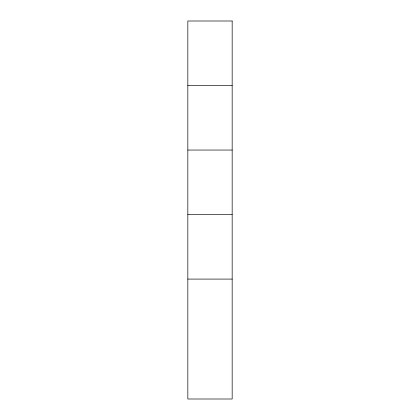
<?xml version="1.0" encoding="UTF-8"?>
<svg xmlns="http://www.w3.org/2000/svg" width="420" height="420" viewBox="0 0 420 420"><rect width="100%" height="100%" fill="white"/><g stroke="black" fill="none" stroke-linecap="round" stroke-linejoin="round"><path stroke-width="0.63" d="M187.834 85.523L232.166 85.523M187.834 150.045L232.166 150.045M187.834 214.567L232.166 214.567M187.834 279.09L232.166 279.09M232.166 21L187.834 21L187.834 399L232.166 399L232.166 21"/></g></svg>
